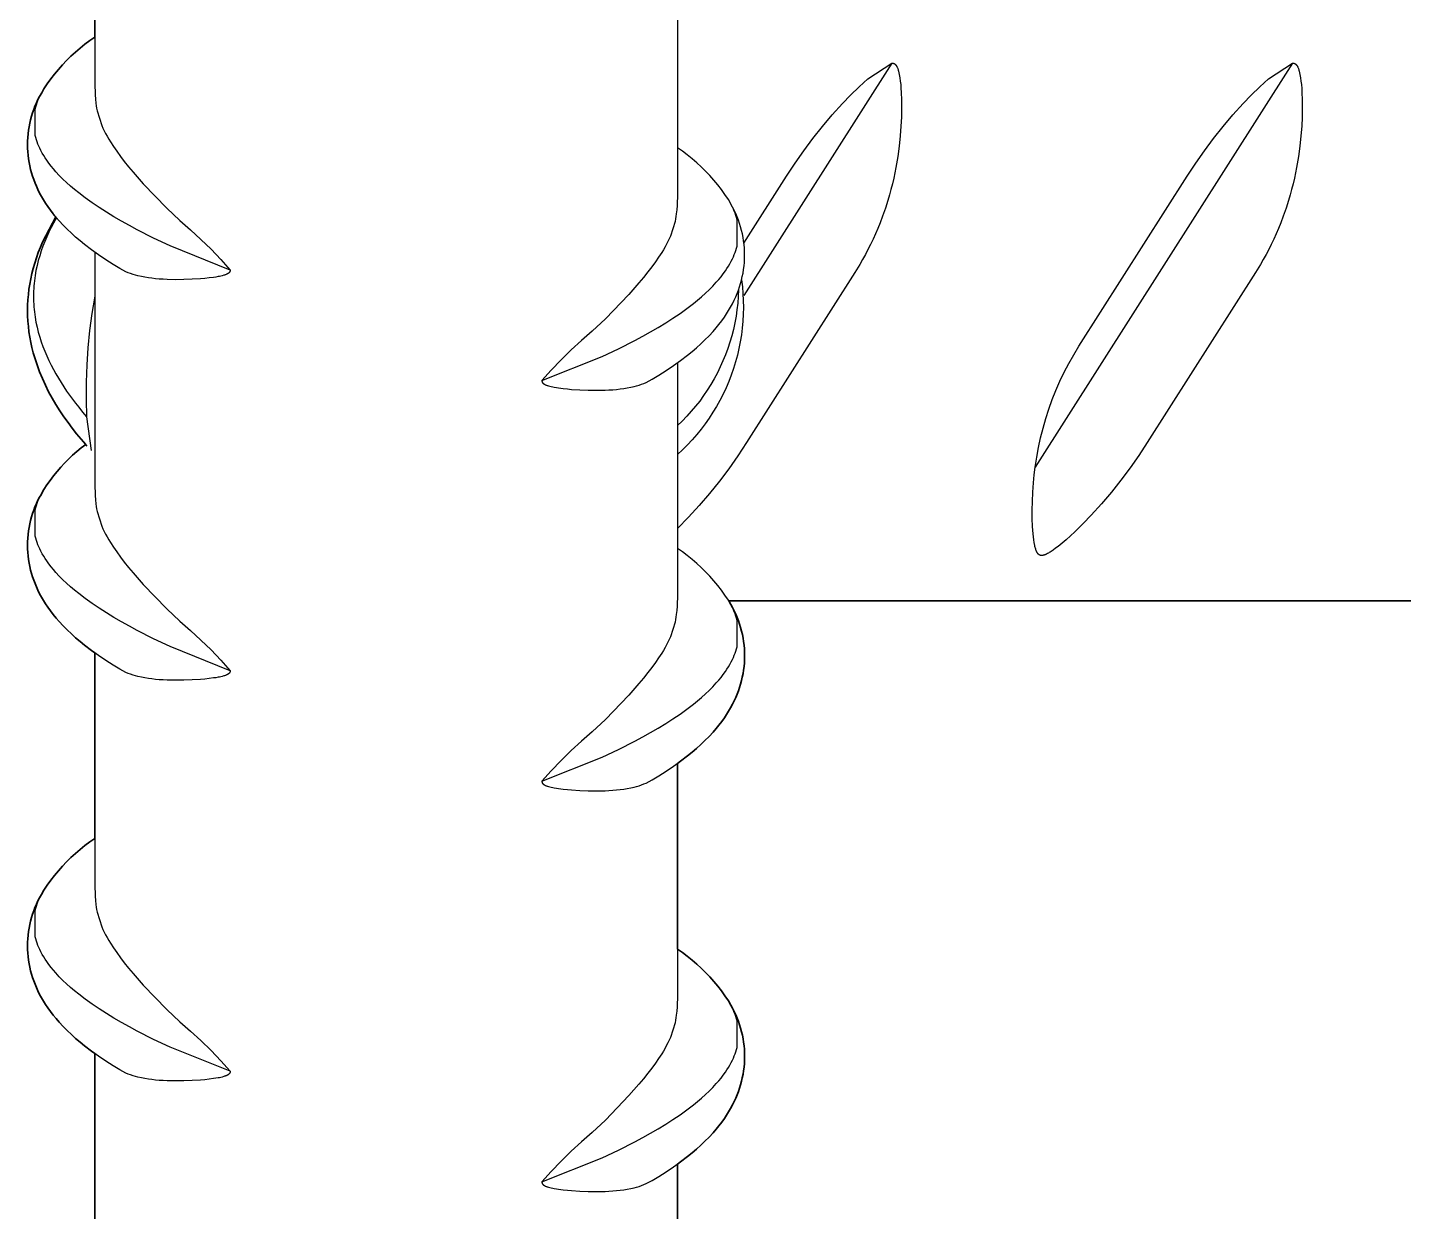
# Model space of a CAD drawing. Header units: millimetres. Extents: x -8 to 1608, y -703 to 404.
# Drawn here: x 40.3 to 78.08, y 168.25 to 200.75 of the extents above; entities that cross this region are included whole.
import ezdxf

# ---------------------------------------------------------------- set-up
doc = ezdxf.new("R2010")
doc.units = ezdxf.units.MM
doc.layers.add('Blocks', color=7, linetype='Continuous')
doc.layers.add('Blocks$Inner', color=7, linetype='Continuous', lineweight=25, true_color=0x007f00)
doc.layers.add('Blocks$Outline', color=7, linetype='Continuous', lineweight=35, true_color=0xff3f3f)

# ---------------------------------------------------------------- blocks, each defined once
blk = doc.blocks.new('Rebar Coffee Table Front')
at = {"layer": 'Blocks$Inner'}
for points in [[(42.145, 205.585), (42.145, 199.224), (42.156, 198.9), (42.165, 198.785), (42.178, 198.671), (42.187, 198.602), (42.199, 198.534), (42.212, 198.466), (42.339, 198.061), (42.371, 197.988), (42.405, 197.916), (42.442, 197.845), (42.485, 197.766), (42.53, 197.687), (42.578, 197.61), (42.662, 197.481), (42.749, 197.354), (42.852, 197.214), (42.958, 197.077), (43.078, 196.927), (43.202, 196.779), (43.48, 196.463), (44.125, 195.794), (44.484, 195.451), (44.778, 195.198), (45.064, 194.936), (45.341, 194.664), (45.608, 194.384), (45.866, 194.094), (44.216, 194.759), (43.762, 194.971), (43.316, 195.196), (43.098, 195.312), (42.883, 195.432), (42.674, 195.553), (42.467, 195.679), (42.269, 195.806), (42.074, 195.939), (41.888, 196.072), (41.707, 196.21), (41.594, 196.302), (41.482, 196.397), (41.373, 196.495), (41.272, 196.591), (41.173, 196.691), (41.078, 196.794), (41.012, 196.869), (40.949, 196.947), (40.888, 197.027), (40.829, 197.108), (40.786, 197.172), (40.745, 197.237), (40.707, 197.303), (40.67, 197.371), (40.636, 197.439), (40.61, 197.496), (40.586, 197.553), (40.564, 197.61), (40.544, 197.669), (40.526, 197.728), (40.51, 197.788), (40.51, 198.513), (40.526, 198.573), (40.544, 198.632), (40.564, 198.69), (40.586, 198.748), (40.61, 198.805), (40.636, 198.861), (40.746, 199.065), (40.84, 199.204), (40.938, 199.339), (41.041, 199.471), (41.148, 199.6), (41.259, 199.725), (41.375, 199.846), (41.494, 199.964), (41.617, 200.077), (41.744, 200.187), (41.874, 200.292), (42.008, 200.393), (42.145, 200.489)], [(58.145, 202.548), (58.145, 196.187), (58.134, 195.863), (58.125, 195.748), (58.112, 195.634), (58.103, 195.565), (58.091, 195.497), (58.078, 195.429), (57.951, 195.024), (57.919, 194.951), (57.885, 194.879), (57.848, 194.808), (57.805, 194.729), (57.76, 194.65), (57.712, 194.573), (57.628, 194.444), (57.541, 194.317), (57.438, 194.177), (57.332, 194.04), (57.212, 193.89), (57.088, 193.742), (56.81, 193.426), (56.165, 192.757), (55.806, 192.413), (55.512, 192.161), (55.226, 191.899), (54.949, 191.627), (54.682, 191.346), (54.424, 191.057), (56.074, 191.722), (56.528, 191.934), (56.974, 192.159), (57.192, 192.275), (57.407, 192.395), (57.616, 192.516), (57.823, 192.642), (58.021, 192.769), (58.216, 192.902), (58.401, 193.035), (58.583, 193.173), (58.696, 193.265), (58.808, 193.36), (58.916, 193.458), (59.018, 193.554), (59.116, 193.654), (59.212, 193.757), (59.278, 193.832), (59.341, 193.91), (59.402, 193.99), (59.461, 194.071), (59.504, 194.135), (59.545, 194.2), (59.583, 194.266), (59.62, 194.334), (59.654, 194.402), (59.68, 194.459), (59.704, 194.516), (59.726, 194.573), (59.746, 194.632), (59.764, 194.691), (59.78, 194.751), (59.78, 195.476), (59.764, 195.536), (59.746, 195.595), (59.726, 195.653), (59.704, 195.711), (59.68, 195.768), (59.654, 195.824), (59.544, 196.028), (59.45, 196.167), (59.352, 196.302), (59.249, 196.434), (59.142, 196.563), (59.03, 196.688), (58.915, 196.809), (58.796, 196.927), (58.673, 197.04), (58.546, 197.15), (58.416, 197.255), (58.282, 197.356), (58.145, 197.452)], [(64.034, 199.774), (64.038, 199.774), (64.042, 199.774), (64.046, 199.774), (64.05, 199.774), (64.054, 199.773), (64.058, 199.773), (64.061, 199.772), (64.065, 199.772), (64.069, 199.771), (64.072, 199.77), (64.076, 199.769), (64.08, 199.768), (64.083, 199.767), (64.087, 199.765), (64.09, 199.764), (64.093, 199.762), (64.095, 199.762), (64.097, 199.761), (64.1, 199.759), (64.104, 199.757), (64.107, 199.755), (64.11, 199.753), (64.113, 199.75), (64.116, 199.748), (64.119, 199.746), (64.122, 199.743), (64.125, 199.74), (64.128, 199.738), (64.131, 199.735), (64.133, 199.732), (64.136, 199.729), (64.138, 199.726), (64.141, 199.723), (64.144, 199.719), (64.147, 199.715), (64.15, 199.711), (64.153, 199.707), (64.156, 199.703), (64.158, 199.699), (64.161, 199.695), (64.163, 199.69), (64.168, 199.682), (64.173, 199.673), (64.177, 199.664), (64.181, 199.654), (64.186, 199.642), (64.191, 199.629), (64.196, 199.616), (64.2, 199.603), (64.208, 199.577), (64.215, 199.55), (64.226, 199.507), (64.235, 199.462), (64.243, 199.417), (64.25, 199.371), (64.263, 199.278), (64.273, 199.183), (64.282, 199.08), (64.289, 198.975), (64.297, 198.757), (64.299, 198.53), (64.294, 198.294), (64.282, 198.04), (64.262, 197.774), (64.232, 197.492), (64.193, 197.212), (64.142, 196.913), (64.081, 196.616), (64.045, 196.461), (64.006, 196.307), (63.964, 196.154), (63.919, 196.001), (63.852, 195.788), (63.778, 195.577), (63.707, 195.387), (63.646, 195.237), (63.583, 195.088), (63.516, 194.941), (63.446, 194.795), (63.376, 194.655), (63.303, 194.517), (63.227, 194.38), (63.148, 194.245), (63.015, 194.029), (60.04, 189.358), (59.803, 188.995), (59.555, 188.639), (59.295, 188.293), (59.023, 187.954), (58.741, 187.625), (58.448, 187.306), (58.145, 186.996)], [(59.968, 194.83), (61.142, 196.672), (61.372, 197.024), (61.612, 197.368), (61.864, 197.705), (62.125, 198.034), (62.396, 198.355), (62.678, 198.668), (62.9, 198.899), (63.13, 199.123), (63.368, 199.34), (64.034, 199.774), (59.968, 193.391)], [(75.034, 199.774), (75.038, 199.774), (75.042, 199.774), (75.046, 199.774), (75.05, 199.774), (75.054, 199.773), (75.058, 199.773), (75.061, 199.772), (75.065, 199.772), (75.069, 199.771), (75.072, 199.77), (75.076, 199.769), (75.08, 199.768), (75.083, 199.767), (75.087, 199.765), (75.09, 199.764), (75.093, 199.762), (75.095, 199.762), (75.097, 199.761), (75.1, 199.759), (75.104, 199.757), (75.107, 199.755), (75.11, 199.753), (75.113, 199.75), (75.116, 199.748), (75.119, 199.746), (75.122, 199.743), (75.125, 199.74), (75.128, 199.738), (75.131, 199.735), (75.133, 199.732), (75.136, 199.729), (75.138, 199.726), (75.141, 199.723), (75.144, 199.719), (75.147, 199.715), (75.15, 199.711), (75.153, 199.707), (75.156, 199.703), (75.158, 199.699), (75.161, 199.695), (75.163, 199.69), (75.168, 199.682), (75.173, 199.673), (75.177, 199.664), (75.181, 199.654), (75.186, 199.642), (75.191, 199.629), (75.196, 199.616), (75.2, 199.603), (75.208, 199.577), (75.215, 199.55), (75.226, 199.507), (75.235, 199.462), (75.243, 199.417), (75.25, 199.371), (75.263, 199.278), (75.273, 199.183), (75.282, 199.08), (75.289, 198.975), (75.297, 198.757), (75.299, 198.53), (75.294, 198.294), (75.282, 198.04), (75.262, 197.774), (75.232, 197.492), (75.193, 197.212), (75.142, 196.913), (75.081, 196.616), (75.045, 196.461), (75.006, 196.307), (74.964, 196.154), (74.919, 196.001), (74.852, 195.788), (74.778, 195.577), (74.707, 195.387), (74.646, 195.237), (74.583, 195.088), (74.516, 194.941), (74.446, 194.795), (74.376, 194.655), (74.303, 194.517), (74.227, 194.38), (74.148, 194.245), (74.015, 194.029), (71.04, 189.358), (70.81, 189.006), (70.57, 188.662), (70.318, 188.325), (70.057, 187.996), (69.786, 187.675), (69.504, 187.362), (69.282, 187.131), (69.052, 186.907), (68.814, 186.69), (68.706, 186.597), (68.595, 186.507), (68.528, 186.456), (68.46, 186.406), (68.406, 186.369), (68.379, 186.351), (68.351, 186.334), (68.328, 186.321), (68.305, 186.308), (68.281, 186.296), (68.269, 186.29), (68.257, 186.285), (68.248, 186.281), (68.239, 186.277), (68.23, 186.273), (68.22, 186.27), (68.211, 186.267), (68.202, 186.264), (68.192, 186.262), (68.187, 186.261), (68.182, 186.26), (68.175, 186.258), (68.168, 186.257), (68.164, 186.257), (68.16, 186.256), (68.156, 186.256), (68.153, 186.256), (68.149, 186.256), (68.145, 186.256), (68.141, 186.256), (68.138, 186.256), (68.134, 186.256), (68.13, 186.256), (68.126, 186.257), (68.123, 186.257), (68.119, 186.258), (68.116, 186.258), (68.113, 186.259), (68.11, 186.26), (68.107, 186.261), (68.103, 186.262), (68.1, 186.263), (68.097, 186.264), (68.094, 186.265), (68.091, 186.267), (68.088, 186.268), (68.085, 186.269), (68.082, 186.271), (68.079, 186.273), (68.076, 186.274), (68.074, 186.276), (68.071, 186.278), (68.068, 186.28), (68.065, 186.283), (68.062, 186.285), (68.059, 186.287), (68.056, 186.29), (68.054, 186.293), (68.051, 186.295), (68.048, 186.298), (68.046, 186.301), (68.044, 186.304), (68.041, 186.306), (68.039, 186.309), (68.037, 186.312), (68.032, 186.318), (68.029, 186.322), (68.027, 186.326), (68.024, 186.33), (68.022, 186.334), (68.017, 186.342), (68.013, 186.351), (68.009, 186.359), (68.005, 186.367), (68.001, 186.376), (67.997, 186.385), (67.993, 186.396), (67.988, 186.408), (67.984, 186.42), (67.98, 186.432), (67.973, 186.456), (67.967, 186.48), (67.96, 186.507), (67.954, 186.535), (67.939, 186.612), (67.927, 186.69), (67.917, 186.769), (67.909, 186.847), (67.893, 187.055), (67.885, 187.273), (67.883, 187.5), (67.888, 187.736), (67.9, 187.996), (67.92, 188.255), (67.942, 188.469), (67.969, 188.682)], [(45.866, 194.094), (45.866, 194.09), (45.866, 194.086), (45.866, 194.084), (45.865, 194.082), (45.865, 194.08), (45.865, 194.078), (45.865, 194.077), (45.865, 194.075), (45.864, 194.073), (45.864, 194.071), (45.863, 194.069), (45.863, 194.067), (45.862, 194.065), (45.862, 194.064), (45.861, 194.062), (45.861, 194.06), (45.86, 194.058), (45.859, 194.056), (45.859, 194.054), (45.858, 194.053), (45.857, 194.051), (45.856, 194.049), (45.855, 194.047), (45.854, 194.046), (45.853, 194.044), (45.852, 194.042), (45.851, 194.041), (45.85, 194.039), (45.849, 194.037), (45.848, 194.036), (45.846, 194.034), (45.845, 194.032), (45.843, 194.03), (45.842, 194.028), (45.84, 194.027), (45.839, 194.025), (45.837, 194.023), (45.835, 194.021), (45.832, 194.018), (45.828, 194.015), (45.825, 194.012), (45.821, 194.009), (45.817, 194.006), (45.813, 194.003), (45.809, 194.001), (45.805, 193.998), (45.801, 193.995), (45.797, 193.993), (45.789, 193.988), (45.783, 193.985), (45.776, 193.982), (45.764, 193.976), (45.751, 193.971), (45.739, 193.966), (45.726, 193.961), (45.713, 193.957), (45.687, 193.949), (45.648, 193.938), (45.609, 193.929), (45.57, 193.92), (45.531, 193.913), (45.47, 193.902), (45.408, 193.893), (45.287, 193.878), (45.168, 193.865), (45.05, 193.855), (44.821, 193.84), (44.592, 193.831), (44.363, 193.829), (44.134, 193.834), (44.027, 193.839), (43.92, 193.846), (43.817, 193.855), (43.715, 193.866), (43.619, 193.879), (43.523, 193.895), (43.428, 193.914), (43.334, 193.935), (43.266, 193.953), (43.199, 193.973), (43.132, 193.996), (43.066, 194.02), (43.001, 194.047), (42.838, 194.132), (42.655, 194.243), (42.452, 194.374), (42.251, 194.51), (42.057, 194.649), (41.867, 194.795), (41.744, 194.894), (41.623, 194.997), (41.505, 195.103), (41.389, 195.214), (41.276, 195.328), (41.168, 195.445), (41.086, 195.54), (41.007, 195.636), (40.931, 195.736), (40.858, 195.837), (40.798, 195.927), (40.741, 196.018), (40.686, 196.112), (40.635, 196.207), (40.587, 196.303), (40.545, 196.392), (40.507, 196.483), (40.472, 196.575), (40.44, 196.668), (40.411, 196.762), (40.386, 196.857), (40.363, 196.952), (40.345, 197.049), (40.329, 197.146), (40.317, 197.244), (40.309, 197.342), (40.304, 197.44), (40.302, 197.538), (40.303, 197.636), (40.309, 197.735), (40.317, 197.833), (40.329, 197.93), (40.344, 198.027), (40.363, 198.124), (40.385, 198.22), (40.41, 198.315), (40.439, 198.409), (40.471, 198.502), (40.506, 198.594), (40.544, 198.684), (40.586, 198.773), (40.63, 198.861), (40.691, 198.963)], [(54.424, 191.057), (54.424, 191.053), (54.424, 191.049), (54.424, 191.047), (54.424, 191.045), (54.425, 191.043), (54.425, 191.041), (54.425, 191.04), (54.425, 191.038), (54.426, 191.036), (54.426, 191.034), (54.426, 191.032), (54.427, 191.03), (54.427, 191.028), (54.428, 191.026), (54.429, 191.025), (54.429, 191.023), (54.43, 191.021), (54.431, 191.019), (54.431, 191.017), (54.432, 191.016), (54.433, 191.014), (54.434, 191.012), (54.435, 191.01), (54.436, 191.009), (54.437, 191.007), (54.438, 191.005), (54.439, 191.004), (54.44, 191.002), (54.441, 191), (54.442, 190.999), (54.444, 190.997), (54.445, 190.995), (54.447, 190.993), (54.448, 190.991), (54.45, 190.99), (54.451, 190.988), (54.453, 190.986), (54.455, 190.984), (54.458, 190.981), (54.462, 190.978), (54.465, 190.975), (54.469, 190.972), (54.473, 190.969), (54.477, 190.966), (54.481, 190.964), (54.485, 190.961), (54.489, 190.958), (54.493, 190.956), (54.501, 190.951), (54.507, 190.948), (54.514, 190.945), (54.526, 190.939), (54.538, 190.934), (54.551, 190.929), (54.564, 190.924), (54.577, 190.92), (54.603, 190.912), (54.642, 190.901), (54.681, 190.892), (54.72, 190.883), (54.759, 190.876), (54.82, 190.865), (54.882, 190.856), (55.003, 190.841), (55.122, 190.828), (55.24, 190.818), (55.469, 190.803), (55.698, 190.794), (55.927, 190.792), (56.156, 190.797), (56.263, 190.802), (56.37, 190.809), (56.473, 190.818), (56.575, 190.829), (56.671, 190.842), (56.767, 190.858), (56.862, 190.877), (56.956, 190.898), (57.024, 190.916), (57.091, 190.936), (57.158, 190.959), (57.224, 190.983), (57.289, 191.01), (57.452, 191.095), (57.635, 191.206), (57.838, 191.337), (58.039, 191.473), (58.233, 191.612), (58.423, 191.758), (58.546, 191.857), (58.667, 191.96), (58.785, 192.066), (58.901, 192.177), (59.013, 192.291), (59.122, 192.408), (59.204, 192.503), (59.283, 192.599), (59.359, 192.699), (59.432, 192.8), (59.492, 192.89), (59.549, 192.981), (59.604, 193.075), (59.655, 193.17), (59.703, 193.266), (59.744, 193.355), (59.783, 193.446), (59.818, 193.538), (59.85, 193.631), (59.879, 193.725), (59.904, 193.82), (59.926, 193.915), (59.945, 194.012), (59.961, 194.109), (59.973, 194.207), (59.981, 194.305), (59.986, 194.403), (59.988, 194.501), (59.986, 194.599), (59.981, 194.698), (59.973, 194.796), (59.961, 194.893), (59.946, 194.99), (59.927, 195.087), (59.905, 195.183), (59.88, 195.278), (59.851, 195.372), (59.819, 195.465), (59.784, 195.557), (59.746, 195.647), (59.704, 195.736), (59.66, 195.824), (59.612, 195.91)], [(41.076, 195.551), (40.715, 194.86), (40.655, 194.717), (40.598, 194.573), (40.547, 194.426), (40.499, 194.279), (40.458, 194.138), (40.421, 193.996), (40.39, 193.853), (40.363, 193.709), (40.341, 193.564), (40.324, 193.419), (40.311, 193.273), (40.304, 193.127), (40.302, 192.98), (40.304, 192.834), (40.311, 192.688), (40.324, 192.542), (40.341, 192.396), (40.363, 192.251), (40.39, 192.107), (40.421, 191.964), (40.458, 191.822), (40.499, 191.682), (40.563, 191.491), (40.633, 191.302), (40.71, 191.116), (40.793, 190.932), (40.882, 190.752), (40.978, 190.575), (41.08, 190.401), (41.187, 190.23), (41.3, 190.064), (41.413, 189.905), (41.529, 189.749), (41.65, 189.596), (41.933, 189.262)], [(41.095, 195.529), (41.011, 195.38), (40.947, 195.257), (40.887, 195.133), (40.829, 195.007), (40.775, 194.879), (40.725, 194.75), (40.678, 194.619), (40.636, 194.487), (40.597, 194.352), (40.563, 194.216), (40.534, 194.078), (40.51, 193.94), (40.499, 193.87), (40.49, 193.799), (40.482, 193.728), (40.476, 193.656), (40.471, 193.585), (40.467, 193.514), (40.465, 193.442), (40.464, 193.371), (40.465, 193.299), (40.467, 193.228), (40.471, 193.157), (40.476, 193.085), (40.482, 193.014), (40.49, 192.943), (40.499, 192.872), (40.51, 192.802), (40.534, 192.663), (40.563, 192.526), (40.597, 192.39), (40.636, 192.255), (40.678, 192.123), (40.725, 191.992), (40.775, 191.862), (40.829, 191.735), (40.887, 191.609), (40.947, 191.485), (41.011, 191.362), (41.078, 191.241), (41.148, 191.121), (41.221, 191.003), (41.296, 190.886), (41.373, 190.772), (41.454, 190.658), (41.536, 190.545), (41.621, 190.434), (41.707, 190.325), (41.814, 190.195), (41.923, 190.067)], [(42.145, 194.585), (42.145, 188.224), (42.156, 187.9), (42.165, 187.785), (42.178, 187.671), (42.187, 187.602), (42.199, 187.534), (42.212, 187.466), (42.339, 187.061), (42.371, 186.988), (42.405, 186.916), (42.442, 186.845), (42.485, 186.766), (42.53, 186.687), (42.578, 186.61), (42.662, 186.481), (42.749, 186.354), (42.852, 186.214), (42.958, 186.077), (43.078, 185.927), (43.202, 185.779), (43.48, 185.463), (44.125, 184.794), (44.484, 184.451), (44.778, 184.198), (45.064, 183.936), (45.341, 183.664), (45.608, 183.384), (45.866, 183.094), (45.866, 183.09), (45.866, 183.086), (45.866, 183.084), (45.865, 183.082), (45.865, 183.08), (45.865, 183.078), (45.865, 183.077), (45.865, 183.075), (45.864, 183.073), (45.864, 183.071), (45.863, 183.069), (45.863, 183.067), (45.862, 183.065), (45.862, 183.064), (45.861, 183.062), (45.861, 183.06), (45.86, 183.058), (45.859, 183.056), (45.859, 183.054), (45.858, 183.053), (45.857, 183.051), (45.856, 183.049), (45.855, 183.047), (45.854, 183.046), (45.853, 183.044), (45.852, 183.042), (45.851, 183.041), (45.85, 183.039), (45.849, 183.037), (45.848, 183.036), (45.846, 183.034), (45.845, 183.032), (45.843, 183.03), (45.842, 183.028), (45.84, 183.027), (45.839, 183.025), (45.837, 183.023), (45.835, 183.021), (45.832, 183.018), (45.828, 183.015), (45.825, 183.012), (45.821, 183.009), (45.817, 183.006), (45.813, 183.003), (45.809, 183.001), (45.805, 182.998), (45.801, 182.995), (45.797, 182.993), (45.789, 182.988), (45.783, 182.985), (45.776, 182.982), (45.764, 182.976), (45.751, 182.971), (45.739, 182.966), (45.726, 182.961), (45.713, 182.957), (45.687, 182.949), (45.648, 182.938), (45.609, 182.929), (45.57, 182.92), (45.531, 182.913), (45.47, 182.902), (45.408, 182.893), (45.287, 182.878), (45.168, 182.865), (45.05, 182.855), (44.821, 182.84), (44.592, 182.831), (44.363, 182.829), (44.134, 182.834), (44.027, 182.839), (43.92, 182.846), (43.817, 182.855), (43.715, 182.866), (43.619, 182.879), (43.523, 182.895), (43.428, 182.914), (43.334, 182.935), (43.266, 182.953), (43.199, 182.973), (43.132, 182.996), (43.066, 183.02), (43.001, 183.047), (42.838, 183.132), (42.655, 183.243), (42.452, 183.374), (42.251, 183.51), (42.057, 183.649), (41.867, 183.795), (41.744, 183.894), (41.623, 183.997), (41.505, 184.103), (41.389, 184.214), (41.276, 184.328), (41.168, 184.445), (41.086, 184.54), (41.007, 184.636), (40.931, 184.736), (40.858, 184.837), (40.798, 184.927), (40.741, 185.018), (40.686, 185.112), (40.635, 185.207), (40.587, 185.303), (40.545, 185.392), (40.507, 185.483), (40.472, 185.575), (40.44, 185.668), (40.411, 185.762), (40.386, 185.857), (40.363, 185.952), (40.345, 186.049), (40.329, 186.146), (40.317, 186.244), (40.309, 186.342), (40.304, 186.44), (40.302, 186.538), (40.303, 186.636), (40.309, 186.735), (40.317, 186.833), (40.329, 186.93), (40.344, 187.027), (40.363, 187.124), (40.385, 187.22), (40.41, 187.315), (40.439, 187.409), (40.471, 187.502), (40.506, 187.594), (40.544, 187.684), (40.586, 187.773), (40.63, 187.861), (40.691, 187.947)], [(59.905, 193.825), (59.927, 193.636), (59.943, 193.447), (59.952, 193.257), (59.955, 193.068), (59.951, 192.878), (59.94, 192.688), (59.923, 192.499), (59.899, 192.311), (59.869, 192.123), (59.832, 191.937), (59.789, 191.752), (59.739, 191.569), (59.683, 191.388), (59.621, 191.208), (59.553, 191.031), (59.478, 190.857), (59.397, 190.685), (59.311, 190.516), (59.218, 190.35), (59.12, 190.188), (59.016, 190.029), (58.907, 189.873), (58.793, 189.722), (58.673, 189.575), (58.548, 189.432), (58.418, 189.293), (58.284, 189.159), (58.145, 189.03)], [(59.821, 193.549), (59.813, 193.367), (59.799, 193.185), (59.779, 193.003), (59.753, 192.823), (59.72, 192.643), (59.681, 192.465), (59.636, 192.288), (59.585, 192.113), (59.527, 191.94), (59.464, 191.769), (59.395, 191.6), (59.321, 191.433), (59.24, 191.27), (59.154, 191.109), (59.062, 190.951), (58.965, 190.796), (58.863, 190.645), (58.755, 190.498), (58.643, 190.354), (58.525, 190.215), (58.403, 190.079), (58.276, 189.948), (58.145, 189.821)], [(42.145, 193.372), (42.069, 192.904), (42.007, 192.434), (41.96, 191.962), (41.929, 191.489), (41.912, 191.015), (41.91, 190.541), (41.923, 190.067), (42.048, 189.135)], [(58.145, 191.548), (58.145, 185.187), (58.134, 184.863), (58.125, 184.748), (58.112, 184.634), (58.103, 184.565), (58.091, 184.497), (58.078, 184.429), (57.951, 184.024), (57.919, 183.951), (57.885, 183.879), (57.848, 183.808), (57.805, 183.729), (57.76, 183.65), (57.712, 183.573), (57.628, 183.444), (57.541, 183.317), (57.438, 183.177), (57.332, 183.04), (57.212, 182.89), (57.088, 182.742), (56.81, 182.426), (56.165, 181.757), (55.806, 181.413), (55.512, 181.161), (55.226, 180.899), (54.949, 180.627), (54.682, 180.346), (54.424, 180.057), (56.074, 180.722), (56.528, 180.934), (56.974, 181.159), (57.192, 181.275), (57.407, 181.395), (57.616, 181.516), (57.823, 181.642), (58.021, 181.769), (58.216, 181.902), (58.401, 182.035), (58.583, 182.173), (58.696, 182.265), (58.808, 182.36), (58.916, 182.458), (59.018, 182.554), (59.116, 182.654), (59.212, 182.757), (59.278, 182.832), (59.341, 182.91), (59.402, 182.99), (59.461, 183.071), (59.504, 183.135), (59.545, 183.2), (59.583, 183.266), (59.62, 183.334), (59.654, 183.402), (59.68, 183.459), (59.704, 183.516), (59.726, 183.573), (59.746, 183.632), (59.764, 183.691), (59.78, 183.751), (59.78, 184.476), (59.764, 184.536), (59.746, 184.595), (59.726, 184.653), (59.704, 184.711), (59.68, 184.768), (59.654, 184.824), (59.544, 185.028), (59.45, 185.167), (59.352, 185.302), (59.249, 185.434), (59.142, 185.563), (59.03, 185.688), (58.915, 185.809), (58.796, 185.927), (58.673, 186.04), (58.546, 186.15), (58.416, 186.255), (58.282, 186.356), (58.145, 186.452)], [(45.866, 183.094), (44.216, 183.759), (43.762, 183.971), (43.316, 184.196), (43.098, 184.312), (42.883, 184.432), (42.674, 184.553), (42.467, 184.679), (42.269, 184.806), (42.074, 184.939), (41.888, 185.072), (41.707, 185.21), (41.594, 185.302), (41.482, 185.397), (41.373, 185.495), (41.272, 185.591), (41.173, 185.691), (41.078, 185.794), (41.012, 185.869), (40.949, 185.947), (40.888, 186.027), (40.829, 186.108), (40.786, 186.172), (40.745, 186.237), (40.707, 186.303), (40.67, 186.371), (40.636, 186.439), (40.61, 186.496), (40.586, 186.553), (40.564, 186.61), (40.544, 186.669), (40.526, 186.728), (40.51, 186.788), (40.51, 187.513), (40.526, 187.573), (40.544, 187.632), (40.564, 187.69), (40.586, 187.748), (40.61, 187.805), (40.636, 187.861), (40.746, 188.065), (40.832, 188.193), (40.921, 188.319), (41.015, 188.442), (41.112, 188.562), (41.214, 188.678), (41.319, 188.791), (41.428, 188.901), (41.54, 189.007), (41.656, 189.109), (41.774, 189.208), (41.898, 189.303)], [(54.424, 180.057), (54.424, 180.053), (54.424, 180.049), (54.424, 180.047), (54.424, 180.045), (54.425, 180.043), (54.425, 180.041), (54.425, 180.04), (54.425, 180.038), (54.426, 180.036), (54.426, 180.034), (54.426, 180.032), (54.427, 180.03), (54.427, 180.028), (54.428, 180.026), (54.429, 180.025), (54.429, 180.023), (54.43, 180.021), (54.431, 180.019), (54.431, 180.017), (54.432, 180.016), (54.433, 180.014), (54.434, 180.012), (54.435, 180.01), (54.436, 180.009), (54.437, 180.007), (54.438, 180.005), (54.439, 180.004), (54.44, 180.002), (54.441, 180), (54.442, 179.999), (54.444, 179.997), (54.445, 179.995), (54.447, 179.993), (54.448, 179.991), (54.45, 179.99), (54.451, 179.988), (54.453, 179.986), (54.455, 179.984), (54.458, 179.981), (54.462, 179.978), (54.465, 179.975), (54.469, 179.972), (54.473, 179.969), (54.477, 179.966), (54.481, 179.964), (54.485, 179.961), (54.489, 179.958), (54.493, 179.956), (54.501, 179.951), (54.507, 179.948), (54.514, 179.945), (54.526, 179.939), (54.538, 179.934), (54.551, 179.929), (54.564, 179.924), (54.577, 179.92), (54.603, 179.912), (54.642, 179.901), (54.681, 179.892), (54.72, 179.883), (54.759, 179.876), (54.82, 179.865), (54.882, 179.856), (55.003, 179.841), (55.122, 179.828), (55.24, 179.818), (55.469, 179.803), (55.698, 179.794), (55.927, 179.792), (56.156, 179.797), (56.263, 179.802), (56.37, 179.809), (56.473, 179.818), (56.575, 179.829), (56.671, 179.842), (56.767, 179.858), (56.862, 179.877), (56.956, 179.898), (57.024, 179.916), (57.091, 179.936), (57.158, 179.959), (57.224, 179.983), (57.289, 180.01), (57.452, 180.095), (57.635, 180.206), (57.838, 180.337), (58.039, 180.473), (58.233, 180.612), (58.423, 180.758), (58.546, 180.857), (58.667, 180.96), (58.785, 181.066), (58.901, 181.177), (59.013, 181.291), (59.122, 181.408), (59.204, 181.503), (59.283, 181.599), (59.359, 181.699), (59.432, 181.8), (59.492, 181.89), (59.549, 181.981), (59.604, 182.075), (59.655, 182.17), (59.703, 182.266), (59.744, 182.355), (59.783, 182.446), (59.818, 182.538), (59.85, 182.631), (59.879, 182.725), (59.904, 182.82), (59.926, 182.915), (59.945, 183.012), (59.961, 183.109), (59.973, 183.207), (59.981, 183.305), (59.986, 183.403), (59.988, 183.501), (59.986, 183.599), (59.981, 183.698), (59.973, 183.796), (59.961, 183.893), (59.946, 183.99), (59.927, 184.087), (59.905, 184.183), (59.88, 184.278), (59.851, 184.372), (59.819, 184.465), (59.784, 184.557), (59.746, 184.647), (59.704, 184.736), (59.66, 184.824), (59.608, 184.91)], [(59.552, 185.015), (162.015, 185.015), (170.181, 185.015), (177.071, 185.015), (181.181, 185.015), (192.181, 185.015), (232.071, 185.015), (236.181, 185.015), (247.181, 185.015), (287.071, 185.015), (404.015, 185.015), (580.015, 185.015), (724.738, 185.015)], [(42.145, 183.585), (42.145, 177.224), (42.156, 176.9), (42.165, 176.785), (42.178, 176.671), (42.187, 176.602), (42.199, 176.534), (42.212, 176.466), (42.339, 176.061), (42.371, 175.988), (42.405, 175.916), (42.442, 175.845), (42.485, 175.766), (42.53, 175.687), (42.578, 175.61), (42.662, 175.481), (42.749, 175.354), (42.852, 175.214), (42.958, 175.077), (43.078, 174.927), (43.202, 174.779), (43.48, 174.463), (44.125, 173.794), (44.484, 173.451), (44.778, 173.198), (45.064, 172.936), (45.341, 172.664), (45.608, 172.384), (45.866, 172.094), (45.866, 172.09), (45.866, 172.086), (45.866, 172.084), (45.865, 172.082), (45.865, 172.08), (45.865, 172.078), (45.865, 172.077), (45.865, 172.075), (45.864, 172.073), (45.864, 172.071), (45.863, 172.069), (45.863, 172.067), (45.862, 172.065), (45.862, 172.064), (45.861, 172.062), (45.861, 172.06), (45.86, 172.058), (45.859, 172.056), (45.859, 172.054), (45.858, 172.053), (45.857, 172.051), (45.856, 172.049), (45.855, 172.047), (45.854, 172.046), (45.853, 172.044), (45.852, 172.042), (45.851, 172.041), (45.85, 172.039), (45.849, 172.037), (45.848, 172.036), (45.846, 172.034), (45.845, 172.032), (45.843, 172.03), (45.842, 172.028), (45.84, 172.027), (45.839, 172.025), (45.837, 172.023), (45.835, 172.021), (45.832, 172.018), (45.828, 172.015), (45.825, 172.012), (45.821, 172.009), (45.817, 172.006), (45.813, 172.003), (45.809, 172.001), (45.805, 171.998), (45.801, 171.995), (45.797, 171.993), (45.789, 171.988), (45.783, 171.985), (45.776, 171.982), (45.764, 171.976), (45.751, 171.971), (45.739, 171.966), (45.726, 171.961), (45.713, 171.957), (45.687, 171.949), (45.648, 171.938), (45.609, 171.929), (45.57, 171.92), (45.531, 171.913), (45.47, 171.902), (45.408, 171.893), (45.287, 171.878), (45.168, 171.865), (45.05, 171.855), (44.821, 171.84), (44.592, 171.831), (44.363, 171.829), (44.134, 171.834), (44.027, 171.839), (43.92, 171.846), (43.817, 171.855), (43.715, 171.866), (43.619, 171.879), (43.523, 171.895), (43.428, 171.914), (43.334, 171.935), (43.266, 171.953), (43.199, 171.973), (43.132, 171.996), (43.066, 172.02), (43.001, 172.047), (42.838, 172.132), (42.655, 172.243), (42.452, 172.374), (42.251, 172.51), (42.057, 172.649), (41.867, 172.795), (41.744, 172.894), (41.623, 172.997), (41.505, 173.103), (41.389, 173.214), (41.276, 173.328), (41.168, 173.445), (41.086, 173.54), (41.007, 173.636), (40.931, 173.736), (40.858, 173.837), (40.798, 173.927), (40.741, 174.018), (40.686, 174.112), (40.635, 174.207), (40.587, 174.303), (40.545, 174.392), (40.507, 174.483), (40.472, 174.575), (40.44, 174.668), (40.411, 174.762), (40.386, 174.857), (40.363, 174.952), (40.345, 175.049), (40.329, 175.146), (40.317, 175.244), (40.309, 175.342), (40.304, 175.44), (40.302, 175.538), (40.303, 175.636), (40.309, 175.735), (40.317, 175.833), (40.329, 175.93), (40.344, 176.027), (40.363, 176.124), (40.385, 176.22), (40.41, 176.315), (40.439, 176.409), (40.471, 176.502), (40.506, 176.594), (40.544, 176.684), (40.586, 176.773), (40.63, 176.861), (40.682, 176.947)], [(58.145, 180.548), (58.145, 174.187), (58.134, 173.863), (58.125, 173.748), (58.112, 173.634), (58.103, 173.565), (58.091, 173.497), (58.078, 173.429), (57.951, 173.024), (57.919, 172.951), (57.885, 172.879), (57.848, 172.808), (57.805, 172.729), (57.76, 172.65), (57.712, 172.573), (57.628, 172.444), (57.541, 172.317), (57.438, 172.177), (57.332, 172.04), (57.212, 171.89), (57.088, 171.742), (56.81, 171.426), (56.165, 170.757), (55.806, 170.413), (55.512, 170.161), (55.226, 169.899), (54.949, 169.627), (54.682, 169.346), (54.424, 169.057), (56.074, 169.722), (56.528, 169.934), (56.974, 170.159), (57.192, 170.275), (57.407, 170.395), (57.616, 170.516), (57.823, 170.642), (58.021, 170.769), (58.216, 170.902), (58.401, 171.035), (58.583, 171.173), (58.696, 171.265), (58.808, 171.36), (58.916, 171.458), (59.018, 171.554), (59.116, 171.654), (59.212, 171.757), (59.278, 171.832), (59.341, 171.91), (59.402, 171.99), (59.461, 172.071), (59.504, 172.135), (59.545, 172.2), (59.583, 172.266), (59.62, 172.334), (59.654, 172.402), (59.68, 172.459), (59.704, 172.516), (59.726, 172.573), (59.746, 172.632), (59.764, 172.691), (59.78, 172.751), (59.78, 173.476), (59.764, 173.536), (59.746, 173.595), (59.726, 173.653), (59.704, 173.711), (59.68, 173.768), (59.654, 173.824), (59.544, 174.028), (59.45, 174.167), (59.352, 174.302), (59.249, 174.434), (59.142, 174.563), (59.03, 174.688), (58.915, 174.809), (58.796, 174.927), (58.673, 175.04), (58.546, 175.15), (58.416, 175.255), (58.282, 175.356), (58.145, 175.452)], [(45.866, 172.094), (44.216, 172.759), (43.762, 172.971), (43.316, 173.196), (43.098, 173.312), (42.883, 173.432), (42.674, 173.553), (42.467, 173.679), (42.269, 173.806), (42.074, 173.939), (41.888, 174.072), (41.707, 174.21), (41.594, 174.302), (41.482, 174.397), (41.373, 174.495), (41.272, 174.591), (41.173, 174.691), (41.078, 174.794), (41.012, 174.869), (40.949, 174.947), (40.888, 175.027), (40.829, 175.108), (40.786, 175.172), (40.745, 175.237), (40.707, 175.303), (40.67, 175.371), (40.636, 175.439), (40.61, 175.496), (40.586, 175.553), (40.564, 175.61), (40.544, 175.669), (40.526, 175.728), (40.51, 175.788), (40.51, 176.513), (40.526, 176.573), (40.544, 176.632), (40.564, 176.69), (40.586, 176.748), (40.61, 176.805), (40.636, 176.861), (40.746, 177.065), (40.84, 177.204), (40.938, 177.339), (41.041, 177.471), (41.148, 177.6), (41.259, 177.725), (41.375, 177.846), (41.494, 177.964), (41.617, 178.077), (41.744, 178.187), (41.874, 178.292), (42.008, 178.393), (42.145, 178.489)], [(54.424, 169.057), (54.424, 169.053), (54.424, 169.049), (54.424, 169.047), (54.424, 169.045), (54.425, 169.043), (54.425, 169.041), (54.425, 169.04), (54.425, 169.038), (54.426, 169.036), (54.426, 169.034), (54.426, 169.032), (54.427, 169.03), (54.427, 169.028), (54.428, 169.026), (54.429, 169.025), (54.429, 169.023), (54.43, 169.021), (54.431, 169.019), (54.431, 169.017), (54.432, 169.016), (54.433, 169.014), (54.434, 169.012), (54.435, 169.01), (54.436, 169.009), (54.437, 169.007), (54.438, 169.005), (54.439, 169.004), (54.44, 169.002), (54.441, 169), (54.442, 168.999), (54.444, 168.997), (54.445, 168.995), (54.447, 168.993), (54.448, 168.991), (54.45, 168.99), (54.451, 168.988), (54.453, 168.986), (54.455, 168.984), (54.458, 168.981), (54.462, 168.978), (54.465, 168.975), (54.469, 168.972), (54.473, 168.969), (54.477, 168.966), (54.481, 168.964), (54.485, 168.961), (54.489, 168.958), (54.493, 168.956), (54.501, 168.951), (54.507, 168.948), (54.514, 168.945), (54.526, 168.939), (54.538, 168.934), (54.551, 168.929), (54.564, 168.924), (54.577, 168.92), (54.603, 168.912), (54.642, 168.901), (54.681, 168.892), (54.72, 168.883), (54.759, 168.876), (54.82, 168.865), (54.882, 168.856), (55.003, 168.841), (55.122, 168.828), (55.24, 168.818), (55.469, 168.803), (55.698, 168.794), (55.927, 168.792), (56.156, 168.797), (56.263, 168.802), (56.37, 168.809), (56.473, 168.818), (56.575, 168.829), (56.671, 168.842), (56.767, 168.858), (56.862, 168.877), (56.956, 168.898), (57.024, 168.916), (57.091, 168.936), (57.158, 168.959), (57.224, 168.983), (57.289, 169.01), (57.452, 169.095), (57.635, 169.206), (57.838, 169.337), (58.039, 169.473), (58.233, 169.612), (58.423, 169.758), (58.546, 169.857), (58.667, 169.96), (58.785, 170.066), (58.901, 170.177), (59.013, 170.291), (59.122, 170.408), (59.204, 170.503), (59.283, 170.599), (59.359, 170.699), (59.432, 170.8), (59.492, 170.89), (59.549, 170.981), (59.604, 171.075), (59.655, 171.17), (59.703, 171.266), (59.744, 171.355), (59.783, 171.446), (59.818, 171.538), (59.85, 171.631), (59.879, 171.725), (59.904, 171.82), (59.926, 171.915), (59.945, 172.012), (59.961, 172.109), (59.973, 172.207), (59.981, 172.305), (59.986, 172.403), (59.988, 172.501), (59.986, 172.599), (59.981, 172.698), (59.973, 172.796), (59.961, 172.893), (59.946, 172.99), (59.927, 173.087), (59.905, 173.183), (59.88, 173.278), (59.851, 173.372), (59.819, 173.465), (59.784, 173.557), (59.746, 173.647), (59.704, 173.736), (59.66, 173.824), (59.608, 173.91)], [(42.145, 172.585), (42.145, 166.224)], [(58.145, 169.548), (58.145, 163.187)]]:
    blk.add_lwpolyline(points, dxfattribs=at)
blk.add_lwpolyline([(72.142, 196.672), (72.372, 197.024), (72.612, 197.368), (72.864, 197.705), (73.125, 198.034), (73.396, 198.355), (73.678, 198.668), (73.9, 198.899), (74.13, 199.123), (74.368, 199.34), (75.034, 199.774), (67.969, 188.682), (68.009, 188.953), (68.058, 189.222), (68.116, 189.489), (68.182, 189.755), (68.258, 190.018), (68.342, 190.278), (68.435, 190.535), (68.536, 190.789), (68.646, 191.04), (68.764, 191.287), (68.89, 191.529), (69.025, 191.768), (69.167, 192.001)], close=True, dxfattribs=at)
at = {"layer": 'Blocks$Outline'}
for points in [[(42.145, 200.489), (42.145, 205.585)], [(40.691, 198.963), (40.746, 199.065), (40.84, 199.204), (40.938, 199.339), (41.041, 199.471), (41.148, 199.6), (41.259, 199.725), (41.375, 199.846), (41.494, 199.964), (41.617, 200.077), (41.744, 200.187), (41.874, 200.292), (42.008, 200.393), (42.145, 200.489)], [(41.076, 195.551), (41.007, 195.636), (40.931, 195.736), (40.858, 195.837), (40.798, 195.927), (40.741, 196.018), (40.686, 196.112), (40.635, 196.207), (40.587, 196.303), (40.545, 196.392), (40.507, 196.483), (40.472, 196.575), (40.44, 196.668), (40.411, 196.762), (40.386, 196.857), (40.363, 196.952), (40.345, 197.049), (40.329, 197.146), (40.317, 197.244), (40.309, 197.342), (40.304, 197.44), (40.302, 197.538), (40.303, 197.636), (40.309, 197.735), (40.317, 197.833), (40.329, 197.93), (40.344, 198.027), (40.363, 198.124), (40.385, 198.22), (40.41, 198.315), (40.439, 198.409), (40.471, 198.502), (40.506, 198.594), (40.544, 198.684), (40.586, 198.773), (40.63, 198.861), (40.691, 198.963)], [(41.898, 189.303), (41.65, 189.596), (41.529, 189.749), (41.413, 189.905), (41.3, 190.064), (41.187, 190.23), (41.08, 190.401), (40.978, 190.575), (40.882, 190.752), (40.793, 190.932), (40.71, 191.116), (40.633, 191.302), (40.563, 191.491), (40.499, 191.682), (40.458, 191.822), (40.421, 191.964), (40.39, 192.107), (40.363, 192.251), (40.341, 192.396), (40.324, 192.542), (40.311, 192.688), (40.304, 192.834), (40.302, 192.98), (40.304, 193.127), (40.311, 193.273), (40.324, 193.419), (40.341, 193.564), (40.363, 193.709), (40.39, 193.853), (40.421, 193.996), (40.458, 194.138), (40.499, 194.279), (40.547, 194.426), (40.598, 194.573), (40.655, 194.717), (40.715, 194.86), (41.076, 195.551)], [(40.654, 187.894), (40.746, 188.065), (40.832, 188.193), (40.921, 188.319), (41.015, 188.442), (41.112, 188.562), (41.214, 188.678), (41.319, 188.791), (41.428, 188.901), (41.54, 189.007), (41.656, 189.109), (41.774, 189.208), (41.898, 189.303)], [(42.145, 183.585), (42.057, 183.649), (41.867, 183.795), (41.744, 183.894), (41.623, 183.997), (41.505, 184.103), (41.389, 184.214), (41.276, 184.328), (41.168, 184.445), (41.086, 184.54), (41.007, 184.636), (40.931, 184.736), (40.858, 184.837), (40.798, 184.927), (40.741, 185.018), (40.686, 185.112), (40.635, 185.207), (40.587, 185.303), (40.545, 185.392), (40.507, 185.483), (40.472, 185.575), (40.44, 185.668), (40.411, 185.762), (40.386, 185.857), (40.363, 185.952), (40.345, 186.049), (40.329, 186.146), (40.317, 186.244), (40.309, 186.342), (40.304, 186.44), (40.302, 186.538), (40.303, 186.636), (40.309, 186.735), (40.317, 186.833), (40.329, 186.93), (40.344, 187.027), (40.363, 187.124), (40.385, 187.22), (40.41, 187.315), (40.439, 187.409), (40.471, 187.502), (40.506, 187.594), (40.544, 187.684), (40.586, 187.773), (40.63, 187.861), (40.654, 187.894)], [(59.608, 184.91), (59.66, 184.824), (59.704, 184.736), (59.746, 184.647), (59.784, 184.557), (59.819, 184.465), (59.851, 184.372), (59.88, 184.278), (59.905, 184.183), (59.927, 184.087), (59.946, 183.99), (59.961, 183.893), (59.973, 183.796), (59.981, 183.698), (59.986, 183.599), (59.988, 183.501), (59.986, 183.403), (59.981, 183.305), (59.973, 183.207), (59.961, 183.109), (59.945, 183.012), (59.926, 182.915), (59.904, 182.82), (59.879, 182.725), (59.85, 182.631), (59.818, 182.538), (59.783, 182.446), (59.744, 182.355), (59.703, 182.266), (59.655, 182.17), (59.604, 182.075), (59.549, 181.981), (59.492, 181.89), (59.432, 181.8), (59.359, 181.699), (59.283, 181.599), (59.204, 181.503), (59.122, 181.408), (59.013, 181.291), (58.901, 181.177), (58.785, 181.066), (58.667, 180.96), (58.546, 180.857), (58.423, 180.758), (58.233, 180.612), (58.145, 180.548)], [(724.739, 185.015), (580.015, 185.015), (404.015, 185.015), (287.071, 185.015), (247.181, 185.015), (236.181, 185.015), (232.071, 185.015), (192.181, 185.015), (181.181, 185.015), (177.071, 185.015), (170.181, 185.015), (162.015, 185.015), (59.551, 185.015)], [(59.551, 185.015), (59.608, 184.91)], [(42.145, 178.489), (42.145, 183.585)], [(58.145, 180.548), (58.145, 175.452)], [(40.682, 176.947), (40.746, 177.065), (40.84, 177.204), (40.938, 177.339), (41.041, 177.471), (41.148, 177.6), (41.259, 177.725), (41.375, 177.846), (41.494, 177.964), (41.617, 178.077), (41.744, 178.187), (41.874, 178.292), (42.008, 178.393), (42.145, 178.489)], [(42.145, 172.585), (42.057, 172.649), (41.867, 172.795), (41.744, 172.894), (41.623, 172.997), (41.505, 173.103), (41.389, 173.214), (41.276, 173.328), (41.168, 173.445), (41.086, 173.54), (41.007, 173.636), (40.931, 173.736), (40.858, 173.837), (40.798, 173.927), (40.741, 174.018), (40.686, 174.112), (40.635, 174.207), (40.587, 174.303), (40.545, 174.392), (40.507, 174.483), (40.472, 174.575), (40.44, 174.668), (40.411, 174.762), (40.386, 174.857), (40.363, 174.952), (40.345, 175.049), (40.329, 175.146), (40.317, 175.244), (40.309, 175.342), (40.304, 175.44), (40.302, 175.538), (40.303, 175.636), (40.309, 175.735), (40.317, 175.833), (40.329, 175.93), (40.344, 176.027), (40.363, 176.124), (40.385, 176.22), (40.41, 176.315), (40.439, 176.409), (40.471, 176.502), (40.506, 176.594), (40.544, 176.684), (40.586, 176.773), (40.63, 176.861), (40.682, 176.947)], [(58.145, 175.452), (58.282, 175.356), (58.416, 175.255), (58.546, 175.15), (58.673, 175.04), (58.796, 174.927), (58.915, 174.809), (59.03, 174.688), (59.142, 174.563), (59.249, 174.434), (59.352, 174.302), (59.45, 174.167), (59.544, 174.028), (59.608, 173.91)], [(59.608, 173.91), (59.66, 173.824), (59.704, 173.736), (59.746, 173.647), (59.784, 173.557), (59.819, 173.465), (59.851, 173.372), (59.88, 173.278), (59.905, 173.183), (59.927, 173.087), (59.946, 172.99), (59.961, 172.893), (59.973, 172.796), (59.981, 172.698), (59.986, 172.599), (59.988, 172.501), (59.986, 172.403), (59.981, 172.305), (59.973, 172.207), (59.961, 172.109), (59.945, 172.012), (59.926, 171.915), (59.904, 171.82), (59.879, 171.725), (59.85, 171.631), (59.818, 171.538), (59.783, 171.446), (59.744, 171.355), (59.703, 171.266), (59.655, 171.17), (59.604, 171.075), (59.549, 170.981), (59.492, 170.89), (59.432, 170.8), (59.359, 170.699), (59.283, 170.599), (59.204, 170.503), (59.122, 170.408), (59.013, 170.291), (58.901, 170.177), (58.785, 170.066), (58.667, 169.96), (58.546, 169.857), (58.423, 169.758), (58.233, 169.612), (58.145, 169.548)], [(42.145, 167.489), (42.145, 172.585)], [(58.145, 169.548), (58.145, 164.452)]]:
    blk.add_lwpolyline(points, dxfattribs=at)

msp = doc.modelspace()

# ---------------------------------------------------------------- block references
at = {"layer": 'Blocks'}
msp.add_blockref('Rebar Coffee Table Front', (0, 0), dxfattribs=at)

doc.saveas('drawing.dxf')
